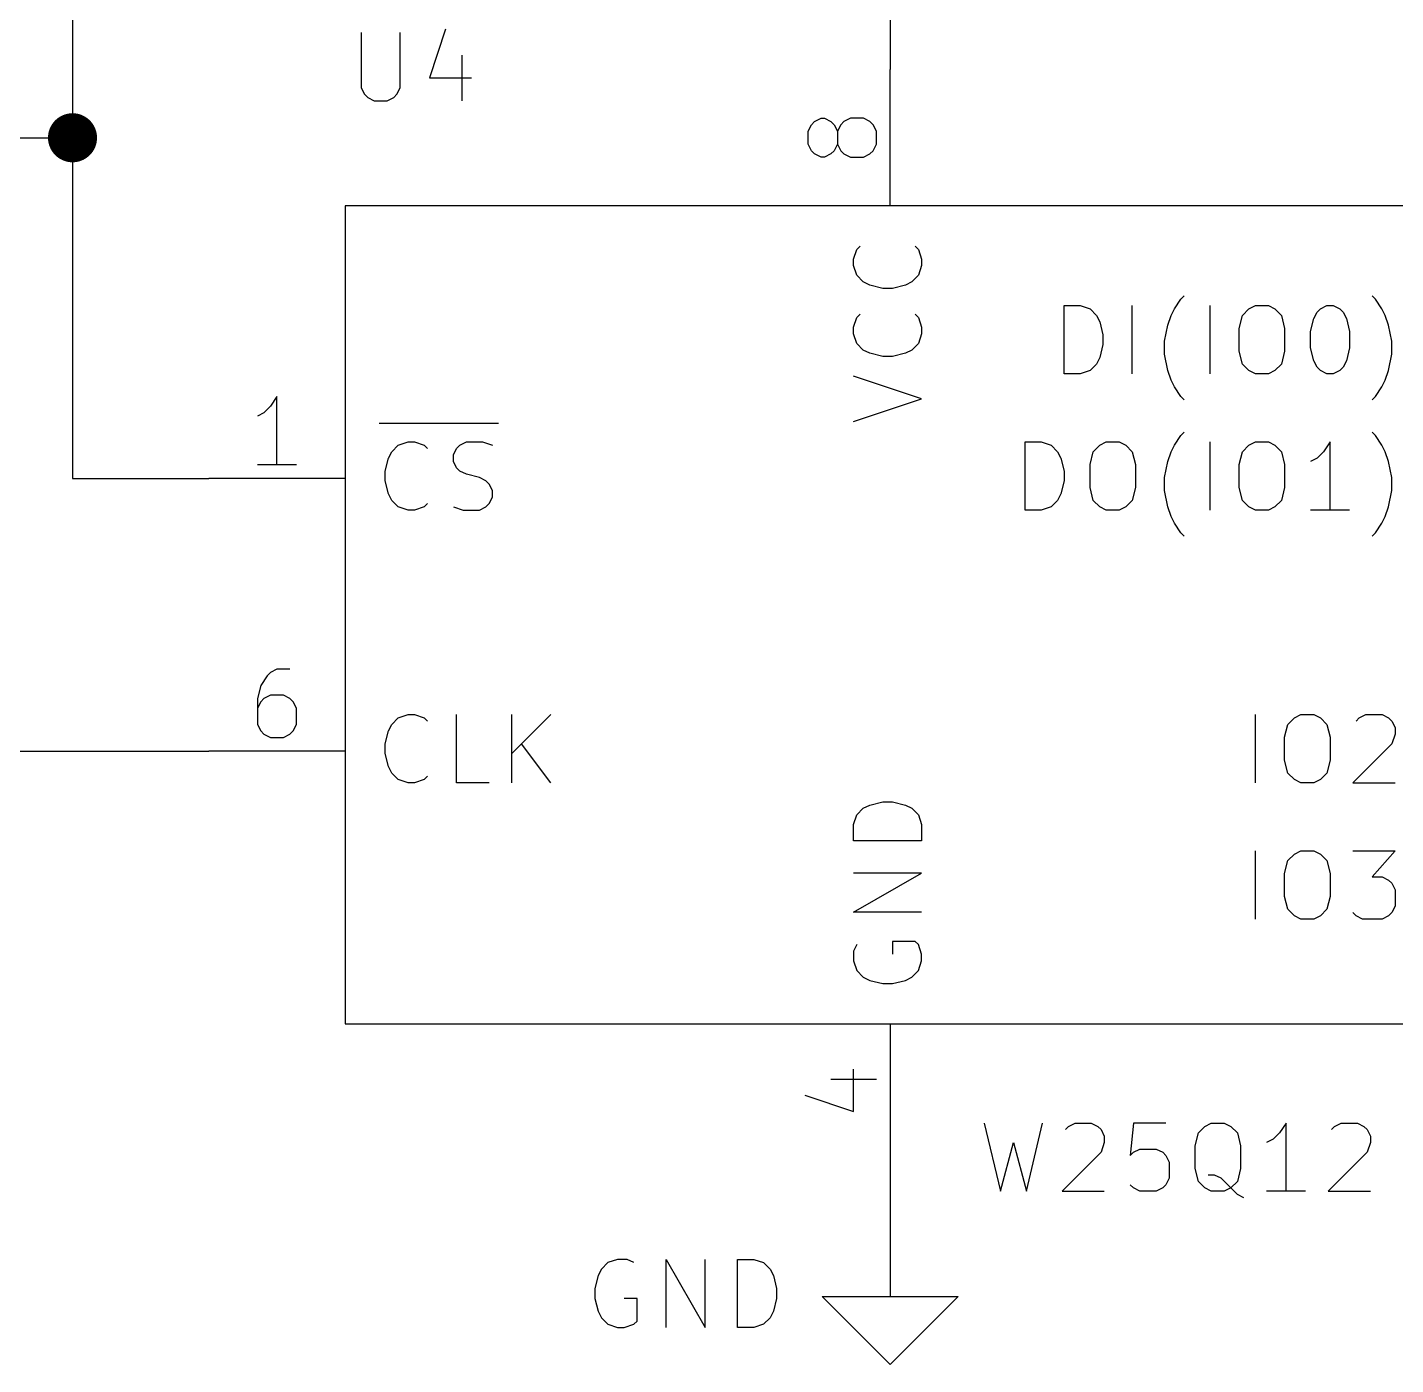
# Model space of a CAD drawing. Extents: x 0.4 to 11.3, y -7.9 to -0.4.
# Drawn here: x 4.117 to 5.121, y -2.45 to -1.469 of the extents above; entities that cross this region are included whole.
import ezdxf

# ---------------------------------------------------------------- set-up
doc = ezdxf.new("R2010")
doc.units = 0
doc.header["$MEASUREMENT"] = 0
for name, color, linetype in [('CYAN2', 4, 'CONTINUOUS'), ('GREEN3', 91, 'CONTINUOUS'), ('LYELLOW', 51, 'CONTINUOUS'), ('RED2', 1, 'CONTINUOUS'), ('RED3', 11, 'CONTINUOUS')]:
    doc.layers.add(name, color=color, linetype=linetype)

msp = doc.modelspace()

# ---------------------------------------------------------------- linework, layer by layer
at = {"layer": 'CYAN2', "linetype": 'CONTINUOUS'}
for p, q in [((4.3619, -1.4728), (4.3619, -1.5133)), ((4.3619, -1.4728), (4.3619, -1.5133)), ((4.3905, -1.5133), (4.3905, -1.4728)), ((4.3905, -1.5133), (4.3905, -1.4728)), ((4.4238, -1.4704), (4.4119, -1.5061)), ((4.4238, -1.4704), (4.4119, -1.5061)), ((4.4357, -1.4895), (4.4357, -1.5228)), ((4.4357, -1.4895), (4.4357, -1.5228)), ((4.3619, -1.5133), (4.3643, -1.518)), ((4.3619, -1.5133), (4.3643, -1.518)), ((4.3881, -1.518), (4.3905, -1.5133)), ((4.3881, -1.518), (4.3905, -1.5133)), ((4.4119, -1.5061), (4.4429, -1.5061)), ((4.4119, -1.5061), (4.4429, -1.5061)), ((4.3643, -1.518), (4.3667, -1.5204)), ((4.3643, -1.518), (4.3667, -1.5204)), ((4.3667, -1.5204), (4.3714, -1.5228)), ((4.3667, -1.5204), (4.3714, -1.5228)), ((4.3714, -1.5228), (4.3809, -1.5228)), ((4.3714, -1.5228), (4.3809, -1.5228)), ((4.3809, -1.5228), (4.3857, -1.5204)), ((4.3809, -1.5228), (4.3857, -1.5204)), ((4.3857, -1.5204), (4.3881, -1.518)), ((4.3857, -1.5204), (4.3881, -1.518)), ((4.7231, -1.639), (4.7255, -1.6319)), ((4.7231, -1.639), (4.7255, -1.6319)), ((4.7255, -1.6319), (4.7279, -1.6295)), ((4.7255, -1.6319), (4.7279, -1.6295)), ((4.7684, -1.6295), (4.7708, -1.6319)), ((4.7684, -1.6295), (4.7708, -1.6319)), ((4.7708, -1.6319), (4.7731, -1.639)), ((4.7708, -1.6319), (4.7731, -1.639)), ((4.7231, -1.6438), (4.7231, -1.639)), ((4.7231, -1.6438), (4.7231, -1.639)), ((4.7255, -1.6509), (4.7231, -1.6438)), ((4.7255, -1.6509), (4.7231, -1.6438)), ((4.7731, -1.6438), (4.7708, -1.6509)), ((4.7731, -1.6438), (4.7708, -1.6509)), ((4.7731, -1.639), (4.7731, -1.6438)), ((4.7731, -1.639), (4.7731, -1.6438)), ((4.7303, -1.6557), (4.7255, -1.6509)), ((4.7303, -1.6557), (4.7255, -1.6509)), ((4.735, -1.6581), (4.7303, -1.6557)), ((4.735, -1.6581), (4.7303, -1.6557)), ((4.766, -1.6557), (4.7612, -1.6581)), ((4.766, -1.6557), (4.7612, -1.6581)), ((4.7708, -1.6509), (4.766, -1.6557)), ((4.7708, -1.6509), (4.766, -1.6557)), ((4.7446, -1.6605), (4.735, -1.6581)), ((4.7446, -1.6605), (4.735, -1.6581)), ((4.7517, -1.6605), (4.7446, -1.6605)), ((4.7517, -1.6605), (4.7446, -1.6605)), ((4.7612, -1.6581), (4.7517, -1.6605)), ((4.7612, -1.6581), (4.7517, -1.6605)), ((4.9633, -1.6684), (4.9657, -1.666)), ((4.9633, -1.6684), (4.9657, -1.666)), ((5.1062, -1.6684), (5.1038, -1.666)), ((5.1062, -1.6684), (5.1038, -1.666)), ((4.8776, -1.7231), (4.8776, -1.6731)), ((4.8776, -1.6731), (4.8895, -1.6731)), ((4.8776, -1.7231), (4.8776, -1.6731)), ((4.8776, -1.6731), (4.8895, -1.6731)), ((4.8895, -1.6731), (4.8967, -1.6755)), ((4.8895, -1.6731), (4.8967, -1.6755)), ((4.8967, -1.6755), (4.9014, -1.6803)), ((4.8967, -1.6755), (4.9014, -1.6803)), ((4.9276, -1.7231), (4.9276, -1.6731)), ((4.9276, -1.7231), (4.9276, -1.6731)), ((4.9562, -1.6803), (4.9586, -1.6755)), ((4.9562, -1.6803), (4.9586, -1.6755)), ((4.9586, -1.6755), (4.9633, -1.6684)), ((4.9586, -1.6755), (4.9633, -1.6684)), ((4.9848, -1.7231), (4.9848, -1.6731)), ((4.9848, -1.7231), (4.9848, -1.6731)), ((5.0086, -1.6803), (5.0133, -1.6755)), ((5.0086, -1.6803), (5.0133, -1.6755)), ((5.0133, -1.6755), (5.0181, -1.6731)), ((5.0133, -1.6755), (5.0181, -1.6731)), ((5.0181, -1.6731), (5.0276, -1.6731)), ((5.0181, -1.6731), (5.0276, -1.6731)), ((5.0276, -1.6731), (5.0324, -1.6755)), ((5.0276, -1.6731), (5.0324, -1.6755)), ((5.0324, -1.6755), (5.0371, -1.6803)), ((5.0324, -1.6755), (5.0371, -1.6803)), ((5.0633, -1.6779), (5.0657, -1.6755)), ((5.0633, -1.6779), (5.0657, -1.6755)), ((5.0657, -1.6755), (5.0705, -1.6731)), ((5.0657, -1.6755), (5.0705, -1.6731)), ((5.0705, -1.6731), (5.0752, -1.6731)), ((5.0705, -1.6731), (5.0752, -1.6731)), ((5.0752, -1.6731), (5.08, -1.6755)), ((5.0752, -1.6731), (5.08, -1.6755)), ((5.08, -1.6755), (5.0824, -1.6779)), ((5.08, -1.6755), (5.0824, -1.6779)), ((5.1109, -1.6755), (5.1062, -1.6684)), ((5.1109, -1.6755), (5.1062, -1.6684)), ((5.1133, -1.6803), (5.1109, -1.6755)), ((5.1133, -1.6803), (5.1109, -1.6755)), ((4.7231, -1.689), (4.7255, -1.6819)), ((4.7231, -1.689), (4.7255, -1.6819)), ((4.7255, -1.6819), (4.7279, -1.6795)), ((4.7255, -1.6819), (4.7279, -1.6795)), ((4.7684, -1.6795), (4.7708, -1.6819)), ((4.7684, -1.6795), (4.7708, -1.6819)), ((4.7708, -1.6819), (4.7731, -1.689)), ((4.7708, -1.6819), (4.7731, -1.689)), ((4.9014, -1.6803), (4.9038, -1.685)), ((4.9014, -1.6803), (4.9038, -1.685)), ((4.9038, -1.685), (4.9062, -1.6946)), ((4.9038, -1.685), (4.9062, -1.6946)), ((4.9538, -1.6874), (4.9562, -1.6803)), ((4.9538, -1.6874), (4.9562, -1.6803)), ((5.0062, -1.6898), (5.0086, -1.6803)), ((5.0062, -1.6898), (5.0086, -1.6803)), ((5.0371, -1.6803), (5.0395, -1.6898)), ((5.0371, -1.6803), (5.0395, -1.6898)), ((5.0586, -1.6922), (5.0609, -1.6827)), ((5.0586, -1.6922), (5.0609, -1.6827)), ((5.0609, -1.6827), (5.0633, -1.6779)), ((5.0609, -1.6827), (5.0633, -1.6779)), ((5.0824, -1.6779), (5.0848, -1.6827)), ((5.0824, -1.6779), (5.0848, -1.6827)), ((5.0848, -1.6827), (5.0871, -1.6922)), ((5.0848, -1.6827), (5.0871, -1.6922)), ((5.1157, -1.6874), (5.1133, -1.6803)), ((5.1157, -1.6874), (5.1133, -1.6803)), ((4.7231, -1.6938), (4.7231, -1.689)), ((4.7231, -1.6938), (4.7231, -1.689)), ((4.7255, -1.7009), (4.7231, -1.6938)), ((4.7255, -1.7009), (4.7231, -1.6938)), ((4.7731, -1.6938), (4.7708, -1.7009)), ((4.7731, -1.6938), (4.7708, -1.7009)), ((4.7731, -1.689), (4.7731, -1.6938)), ((4.7731, -1.689), (4.7731, -1.6938)), ((4.9062, -1.6946), (4.9062, -1.7017)), ((4.9062, -1.6946), (4.9062, -1.7017)), ((4.9514, -1.6993), (4.9538, -1.6874)), ((4.9514, -1.6993), (4.9538, -1.6874)), ((5.0062, -1.7065), (5.0062, -1.6898)), ((5.0062, -1.7065), (5.0062, -1.6898)), ((5.0395, -1.6898), (5.0395, -1.7065)), ((5.0395, -1.6898), (5.0395, -1.7065)), ((5.0586, -1.7041), (5.0586, -1.6922)), ((5.0586, -1.7041), (5.0586, -1.6922)), ((5.0871, -1.6922), (5.0871, -1.7041)), ((5.0871, -1.6922), (5.0871, -1.7041)), ((5.1181, -1.6993), (5.1157, -1.6874)), ((5.1181, -1.6993), (5.1157, -1.6874)), ((4.7303, -1.7057), (4.7255, -1.7009)), ((4.7303, -1.7057), (4.7255, -1.7009)), ((4.735, -1.7081), (4.7303, -1.7057)), ((4.735, -1.7081), (4.7303, -1.7057)), ((4.766, -1.7057), (4.7612, -1.7081)), ((4.766, -1.7057), (4.7612, -1.7081)), ((4.7708, -1.7009), (4.766, -1.7057)), ((4.7708, -1.7009), (4.766, -1.7057)), ((4.9062, -1.7017), (4.9038, -1.7112)), ((4.9062, -1.7017), (4.9038, -1.7112)), ((4.9514, -1.7088), (4.9514, -1.6993)), ((4.9514, -1.7088), (4.9514, -1.6993)), ((5.0086, -1.716), (5.0062, -1.7065)), ((5.0086, -1.716), (5.0062, -1.7065)), ((5.0395, -1.7065), (5.0371, -1.716)), ((5.0395, -1.7065), (5.0371, -1.716)), ((5.0609, -1.7136), (5.0586, -1.7041)), ((5.0609, -1.7136), (5.0586, -1.7041)), ((5.0871, -1.7041), (5.0848, -1.7136)), ((5.0871, -1.7041), (5.0848, -1.7136)), ((5.1181, -1.7088), (5.1181, -1.6993)), ((5.1181, -1.7088), (5.1181, -1.6993)), ((4.7446, -1.7105), (4.735, -1.7081)), ((4.7446, -1.7105), (4.735, -1.7081)), ((4.7517, -1.7105), (4.7446, -1.7105)), ((4.7517, -1.7105), (4.7446, -1.7105)), ((4.7612, -1.7081), (4.7517, -1.7105)), ((4.7612, -1.7081), (4.7517, -1.7105)), ((4.9014, -1.716), (4.8967, -1.7208)), ((4.9014, -1.716), (4.8967, -1.7208)), ((4.9038, -1.7112), (4.9014, -1.716)), ((4.9038, -1.7112), (4.9014, -1.716)), ((4.9538, -1.7208), (4.9514, -1.7088)), ((4.9538, -1.7208), (4.9514, -1.7088)), ((5.0133, -1.7208), (5.0086, -1.716)), ((5.0133, -1.7208), (5.0086, -1.716)), ((5.0371, -1.716), (5.0324, -1.7208)), ((5.0371, -1.716), (5.0324, -1.7208)), ((5.0633, -1.7184), (5.0609, -1.7136)), ((5.0633, -1.7184), (5.0609, -1.7136)), ((5.0848, -1.7136), (5.0824, -1.7184)), ((5.0848, -1.7136), (5.0824, -1.7184)), ((5.1157, -1.7208), (5.1181, -1.7088)), ((5.1157, -1.7208), (5.1181, -1.7088)), ((4.7731, -1.7414), (4.7231, -1.7248)), ((4.7731, -1.7414), (4.7231, -1.7248)), ((4.8895, -1.7231), (4.8776, -1.7231)), ((4.8895, -1.7231), (4.8776, -1.7231)), ((4.8967, -1.7208), (4.8895, -1.7231)), ((4.8967, -1.7208), (4.8895, -1.7231)), ((4.9562, -1.7279), (4.9538, -1.7208)), ((4.9562, -1.7279), (4.9538, -1.7208)), ((5.0181, -1.7231), (5.0133, -1.7208)), ((5.0181, -1.7231), (5.0133, -1.7208)), ((5.0276, -1.7231), (5.0181, -1.7231)), ((5.0276, -1.7231), (5.0181, -1.7231)), ((5.0324, -1.7208), (5.0276, -1.7231)), ((5.0324, -1.7208), (5.0276, -1.7231)), ((5.0657, -1.7208), (5.0633, -1.7184)), ((5.0657, -1.7208), (5.0633, -1.7184)), ((5.0705, -1.7231), (5.0657, -1.7208)), ((5.0705, -1.7231), (5.0657, -1.7208)), ((5.0752, -1.7231), (5.0705, -1.7231)), ((5.0752, -1.7231), (5.0705, -1.7231)), ((5.08, -1.7208), (5.0752, -1.7231)), ((5.08, -1.7208), (5.0752, -1.7231)), ((5.0824, -1.7184), (5.08, -1.7208)), ((5.0824, -1.7184), (5.08, -1.7208)), ((5.1133, -1.7279), (5.1157, -1.7208)), ((5.1133, -1.7279), (5.1157, -1.7208)), ((4.9586, -1.7327), (4.9562, -1.7279)), ((4.9586, -1.7327), (4.9562, -1.7279)), ((4.9633, -1.7398), (4.9586, -1.7327)), ((4.9633, -1.7398), (4.9586, -1.7327)), ((5.1062, -1.7398), (5.1109, -1.7327)), ((5.1062, -1.7398), (5.1109, -1.7327)), ((5.1109, -1.7327), (5.1133, -1.7279)), ((5.1109, -1.7327), (5.1133, -1.7279)), ((4.7231, -1.7581), (4.7731, -1.7414)), ((4.7231, -1.7581), (4.7731, -1.7414)), ((4.9657, -1.7422), (4.9633, -1.7398)), ((4.9657, -1.7422), (4.9633, -1.7398)), ((5.1038, -1.7422), (5.1062, -1.7398)), ((5.1038, -1.7422), (5.1062, -1.7398)), ((4.375, -1.7593), (4.4626, -1.7593)), ((4.375, -1.7593), (4.4626, -1.7593)), ((4.9633, -1.7684), (4.9657, -1.766)), ((4.9633, -1.7684), (4.9657, -1.766)), ((5.1062, -1.7684), (5.1038, -1.766)), ((5.1062, -1.7684), (5.1038, -1.766)), ((4.3843, -1.7803), (4.389, -1.7755)), ((4.3843, -1.7803), (4.389, -1.7755)), ((4.389, -1.7755), (4.3962, -1.7731)), ((4.389, -1.7755), (4.3962, -1.7731)), ((4.3962, -1.7731), (4.4009, -1.7731)), ((4.3962, -1.7731), (4.4009, -1.7731)), ((4.4009, -1.7731), (4.4081, -1.7755)), ((4.4009, -1.7731), (4.4081, -1.7755)), ((4.4081, -1.7755), (4.4105, -1.7779)), ((4.4081, -1.7755), (4.4105, -1.7779)), ((4.4319, -1.7779), (4.4343, -1.7755)), ((4.4319, -1.7779), (4.4343, -1.7755)), ((4.4343, -1.7755), (4.439, -1.7731)), ((4.4343, -1.7755), (4.439, -1.7731)), ((4.439, -1.7731), (4.4509, -1.7731)), ((4.439, -1.7731), (4.4509, -1.7731)), ((4.4509, -1.7731), (4.4581, -1.7755)), ((4.4509, -1.7731), (4.4581, -1.7755)), ((4.849, -1.8231), (4.849, -1.7731)), ((4.849, -1.7731), (4.8609, -1.7731)), ((4.849, -1.8231), (4.849, -1.7731)), ((4.849, -1.7731), (4.8609, -1.7731)), ((4.8609, -1.7731), (4.8681, -1.7755)), ((4.8609, -1.7731), (4.8681, -1.7755)), ((4.8681, -1.7755), (4.8729, -1.7803)), ((4.8681, -1.7755), (4.8729, -1.7803)), ((4.899, -1.7803), (4.9038, -1.7755)), ((4.899, -1.7803), (4.9038, -1.7755)), ((4.9038, -1.7755), (4.9086, -1.7731)), ((4.9038, -1.7755), (4.9086, -1.7731)), ((4.9086, -1.7731), (4.9181, -1.7731)), ((4.9086, -1.7731), (4.9181, -1.7731)), ((4.9181, -1.7731), (4.9229, -1.7755)), ((4.9181, -1.7731), (4.9229, -1.7755)), ((4.9229, -1.7755), (4.9276, -1.7803)), ((4.9229, -1.7755), (4.9276, -1.7803)), ((4.9562, -1.7803), (4.9586, -1.7755)), ((4.9562, -1.7803), (4.9586, -1.7755)), ((4.9586, -1.7755), (4.9633, -1.7684)), ((4.9586, -1.7755), (4.9633, -1.7684)), ((4.9848, -1.8231), (4.9848, -1.7731)), ((4.9848, -1.8231), (4.9848, -1.7731)), ((5.0086, -1.7803), (5.0133, -1.7755)), ((5.0086, -1.7803), (5.0133, -1.7755)), ((5.0133, -1.7755), (5.0181, -1.7731)), ((5.0133, -1.7755), (5.0181, -1.7731)), ((5.0181, -1.7731), (5.0276, -1.7731)), ((5.0181, -1.7731), (5.0276, -1.7731)), ((5.0276, -1.7731), (5.0324, -1.7755)), ((5.0276, -1.7731), (5.0324, -1.7755)), ((5.0324, -1.7755), (5.0371, -1.7803)), ((5.0324, -1.7755), (5.0371, -1.7803)), ((5.0729, -1.7731), (5.0681, -1.7803)), ((5.0729, -1.7731), (5.0681, -1.7803)), ((5.0729, -1.8231), (5.0729, -1.7731)), ((5.0729, -1.8231), (5.0729, -1.7731)), ((5.1109, -1.7755), (5.1062, -1.7684)), ((5.1109, -1.7755), (5.1062, -1.7684)), ((5.1133, -1.7803), (5.1109, -1.7755)), ((5.1133, -1.7803), (5.1109, -1.7755)), ((4.3795, -1.7946), (4.3819, -1.785)), ((4.3795, -1.7946), (4.3819, -1.785)), ((4.3819, -1.785), (4.3843, -1.7803)), ((4.3819, -1.785), (4.3843, -1.7803)), ((4.4295, -1.7827), (4.4319, -1.7779)), ((4.4295, -1.7827), (4.4319, -1.7779)), ((4.4295, -1.7874), (4.4295, -1.7827)), ((4.4295, -1.7874), (4.4295, -1.7827)), ((4.8729, -1.7803), (4.8752, -1.785)), ((4.8729, -1.7803), (4.8752, -1.785)), ((4.8752, -1.785), (4.8776, -1.7946)), ((4.8752, -1.785), (4.8776, -1.7946)), ((4.8967, -1.7898), (4.899, -1.7803)), ((4.8967, -1.7898), (4.899, -1.7803)), ((4.9276, -1.7803), (4.93, -1.7898)), ((4.9276, -1.7803), (4.93, -1.7898)), ((4.9538, -1.7874), (4.9562, -1.7803)), ((4.9538, -1.7874), (4.9562, -1.7803)), ((5.0062, -1.7898), (5.0086, -1.7803)), ((5.0062, -1.7898), (5.0086, -1.7803)), ((5.0371, -1.7803), (5.0395, -1.7898)), ((5.0371, -1.7803), (5.0395, -1.7898)), ((5.0633, -1.785), (5.0586, -1.7874)), ((5.0633, -1.785), (5.0586, -1.7874)), ((5.0681, -1.7803), (5.0633, -1.785)), ((5.0681, -1.7803), (5.0633, -1.785)), ((5.1157, -1.7874), (5.1133, -1.7803)), ((5.1157, -1.7874), (5.1133, -1.7803)), ((4.3795, -1.8017), (4.3795, -1.7946)), ((4.3795, -1.8017), (4.3795, -1.7946)), ((4.4319, -1.7922), (4.4295, -1.7874)), ((4.4319, -1.7922), (4.4295, -1.7874)), ((4.4343, -1.7946), (4.4319, -1.7922)), ((4.4343, -1.7946), (4.4319, -1.7922)), ((4.439, -1.7969), (4.4343, -1.7946)), ((4.439, -1.7969), (4.4343, -1.7946)), ((4.4486, -1.7993), (4.439, -1.7969)), ((4.4486, -1.7993), (4.439, -1.7969)), ((4.8776, -1.7946), (4.8776, -1.8017)), ((4.8776, -1.7946), (4.8776, -1.8017)), ((4.8967, -1.8065), (4.8967, -1.7898)), ((4.8967, -1.8065), (4.8967, -1.7898)), ((4.93, -1.7898), (4.93, -1.8065)), ((4.93, -1.7898), (4.93, -1.8065)), ((4.9514, -1.7993), (4.9538, -1.7874)), ((4.9514, -1.7993), (4.9538, -1.7874)), ((5.0062, -1.8065), (5.0062, -1.7898)), ((5.0062, -1.8065), (5.0062, -1.7898)), ((5.0395, -1.7898), (5.0395, -1.8065)), ((5.0395, -1.7898), (5.0395, -1.8065)), ((5.1181, -1.7993), (5.1157, -1.7874)), ((5.1181, -1.7993), (5.1157, -1.7874)), ((4.3819, -1.8112), (4.3795, -1.8017)), ((4.3819, -1.8112), (4.3795, -1.8017)), ((4.4533, -1.8017), (4.4486, -1.7993)), ((4.4533, -1.8017), (4.4486, -1.7993)), ((4.4557, -1.8041), (4.4533, -1.8017)), ((4.4557, -1.8041), (4.4533, -1.8017)), ((4.4581, -1.8088), (4.4557, -1.8041)), ((4.4581, -1.8088), (4.4557, -1.8041)), ((4.8776, -1.8017), (4.8752, -1.8112)), ((4.8776, -1.8017), (4.8752, -1.8112)), ((4.899, -1.816), (4.8967, -1.8065)), ((4.899, -1.816), (4.8967, -1.8065)), ((4.93, -1.8065), (4.9276, -1.816)), ((4.93, -1.8065), (4.9276, -1.816)), ((4.9514, -1.8088), (4.9514, -1.7993)), ((4.9514, -1.8088), (4.9514, -1.7993)), ((5.0086, -1.816), (5.0062, -1.8065)), ((5.0086, -1.816), (5.0062, -1.8065)), ((5.0395, -1.8065), (5.0371, -1.816)), ((5.0395, -1.8065), (5.0371, -1.816)), ((5.1181, -1.8088), (5.1181, -1.7993)), ((5.1181, -1.8088), (5.1181, -1.7993)), ((4.3843, -1.816), (4.3819, -1.8112)), ((4.3843, -1.816), (4.3819, -1.8112)), ((4.389, -1.8208), (4.3843, -1.816)), ((4.389, -1.8208), (4.3843, -1.816)), ((4.4557, -1.8184), (4.4581, -1.8136)), ((4.4557, -1.8184), (4.4581, -1.8136)), ((4.4581, -1.8136), (4.4581, -1.8088)), ((4.4581, -1.8136), (4.4581, -1.8088)), ((4.8729, -1.816), (4.8681, -1.8208)), ((4.8729, -1.816), (4.8681, -1.8208)), ((4.8752, -1.8112), (4.8729, -1.816)), ((4.8752, -1.8112), (4.8729, -1.816)), ((4.9038, -1.8208), (4.899, -1.816)), ((4.9038, -1.8208), (4.899, -1.816)), ((4.9276, -1.816), (4.9229, -1.8208)), ((4.9276, -1.816), (4.9229, -1.8208)), ((4.9538, -1.8208), (4.9514, -1.8088)), ((4.9538, -1.8208), (4.9514, -1.8088)), ((5.0133, -1.8208), (5.0086, -1.816)), ((5.0133, -1.8208), (5.0086, -1.816)), ((5.0371, -1.816), (5.0324, -1.8208)), ((5.0371, -1.816), (5.0324, -1.8208)), ((5.1157, -1.8208), (5.1181, -1.8088)), ((5.1157, -1.8208), (5.1181, -1.8088)), ((4.3962, -1.8231), (4.389, -1.8208)), ((4.3962, -1.8231), (4.389, -1.8208)), ((4.4009, -1.8231), (4.3962, -1.8231)), ((4.4009, -1.8231), (4.3962, -1.8231)), ((4.4081, -1.8208), (4.4009, -1.8231)), ((4.4081, -1.8208), (4.4009, -1.8231)), ((4.4105, -1.8184), (4.4081, -1.8208)), ((4.4105, -1.8184), (4.4081, -1.8208)), ((4.4295, -1.8208), (4.4367, -1.8231)), ((4.4295, -1.8208), (4.4367, -1.8231)), ((4.4367, -1.8231), (4.4486, -1.8231)), ((4.4367, -1.8231), (4.4486, -1.8231)), ((4.4486, -1.8231), (4.4533, -1.8208)), ((4.4486, -1.8231), (4.4533, -1.8208)), ((4.4533, -1.8208), (4.4557, -1.8184)), ((4.4533, -1.8208), (4.4557, -1.8184)), ((4.8609, -1.8231), (4.849, -1.8231)), ((4.8609, -1.8231), (4.849, -1.8231)), ((4.8681, -1.8208), (4.8609, -1.8231)), ((4.8681, -1.8208), (4.8609, -1.8231)), ((4.9086, -1.8231), (4.9038, -1.8208)), ((4.9086, -1.8231), (4.9038, -1.8208)), ((4.9181, -1.8231), (4.9086, -1.8231)), ((4.9181, -1.8231), (4.9086, -1.8231)), ((4.9229, -1.8208), (4.9181, -1.8231)), ((4.9229, -1.8208), (4.9181, -1.8231)), ((4.9562, -1.8279), (4.9538, -1.8208)), ((4.9562, -1.8279), (4.9538, -1.8208)), ((5.0181, -1.8231), (5.0133, -1.8208)), ((5.0181, -1.8231), (5.0133, -1.8208)), ((5.0276, -1.8231), (5.0181, -1.8231)), ((5.0276, -1.8231), (5.0181, -1.8231)), ((5.0324, -1.8208), (5.0276, -1.8231)), ((5.0324, -1.8208), (5.0276, -1.8231)), ((5.0871, -1.8231), (5.0586, -1.8231)), ((5.0871, -1.8231), (5.0586, -1.8231)), ((5.1133, -1.8279), (5.1157, -1.8208)), ((5.1133, -1.8279), (5.1157, -1.8208)), ((4.9586, -1.8327), (4.9562, -1.8279)), ((4.9586, -1.8327), (4.9562, -1.8279)), ((4.9633, -1.8398), (4.9586, -1.8327)), ((4.9633, -1.8398), (4.9586, -1.8327)), ((5.1062, -1.8398), (5.1109, -1.8327)), ((5.1062, -1.8398), (5.1109, -1.8327)), ((5.1109, -1.8327), (5.1133, -1.8279)), ((5.1109, -1.8327), (5.1133, -1.8279)), ((4.9657, -1.8422), (4.9633, -1.8398)), ((4.9657, -1.8422), (4.9633, -1.8398)), ((5.1038, -1.8422), (5.1062, -1.8398)), ((5.1038, -1.8422), (5.1062, -1.8398)), ((4.3843, -1.9803), (4.389, -1.9755)), ((4.3843, -1.9803), (4.389, -1.9755)), ((4.389, -1.9755), (4.3962, -1.9731)), ((4.389, -1.9755), (4.3962, -1.9731)), ((4.3962, -1.9731), (4.4009, -1.9731)), ((4.3962, -1.9731), (4.4009, -1.9731)), ((4.4009, -1.9731), (4.4081, -1.9755)), ((4.4009, -1.9731), (4.4081, -1.9755)), ((4.4081, -1.9755), (4.4105, -1.9779)), ((4.4081, -1.9755), (4.4105, -1.9779)), ((4.4319, -2.0231), (4.4319, -1.9731)), ((4.4319, -2.0231), (4.4319, -1.9731)), ((4.4724, -2.0231), (4.4724, -1.9731)), ((4.5009, -1.9731), (4.4724, -2.0017)), ((4.4724, -2.0231), (4.4724, -1.9731)), ((4.5009, -1.9731), (4.4724, -2.0017)), ((5.0181, -2.0231), (5.0181, -1.9731)), ((5.0181, -2.0231), (5.0181, -1.9731)), ((5.0419, -1.9803), (5.0467, -1.9755)), ((5.0419, -1.9803), (5.0467, -1.9755)), ((5.0467, -1.9755), (5.0514, -1.9731)), ((5.0467, -1.9755), (5.0514, -1.9731)), ((5.0514, -1.9731), (5.0609, -1.9731)), ((5.0514, -1.9731), (5.0609, -1.9731)), ((5.0609, -1.9731), (5.0657, -1.9755)), ((5.0609, -1.9731), (5.0657, -1.9755)), ((5.0657, -1.9755), (5.0705, -1.9803)), ((5.0657, -1.9755), (5.0705, -1.9803)), ((5.0919, -1.9779), (5.0943, -1.9755)), ((5.0919, -1.9779), (5.0943, -1.9755)), ((5.0943, -1.9755), (5.099, -1.9731)), ((5.0943, -1.9755), (5.099, -1.9731)), ((5.099, -1.9731), (5.111, -1.9731)), ((5.099, -1.9731), (5.111, -1.9731)), ((5.111, -1.9731), (5.1157, -1.9755)), ((5.111, -1.9731), (5.1157, -1.9755)), ((5.1157, -1.9755), (5.1181, -1.9779)), ((5.1157, -1.9755), (5.1181, -1.9779)), ((5.1181, -1.9779), (5.1205, -1.9827)), ((5.1181, -1.9779), (5.1205, -1.9827)), ((4.3795, -1.9946), (4.3819, -1.985)), ((4.3795, -1.9946), (4.3819, -1.985)), ((4.3819, -1.985), (4.3843, -1.9803)), ((4.3819, -1.985), (4.3843, -1.9803)), ((5.0395, -1.9898), (5.0419, -1.9803)), ((5.0395, -1.9898), (5.0419, -1.9803)), ((5.0705, -1.9803), (5.0729, -1.9898)), ((5.0705, -1.9803), (5.0729, -1.9898)), ((5.1205, -1.9874), (5.1181, -1.9946)), ((5.1205, -1.9874), (5.1181, -1.9946)), ((5.1205, -1.9827), (5.1205, -1.9874)), ((5.1205, -1.9827), (5.1205, -1.9874)), ((4.3795, -2.0017), (4.3795, -1.9946)), ((4.3795, -2.0017), (4.3795, -1.9946)), ((4.5009, -2.0231), (4.4795, -1.9946)), ((4.5009, -2.0231), (4.4795, -1.9946)), ((5.0395, -2.0065), (5.0395, -1.9898)), ((5.0395, -2.0065), (5.0395, -1.9898)), ((5.0729, -1.9898), (5.0729, -2.0065)), ((5.0729, -1.9898), (5.0729, -2.0065)), ((5.1181, -1.9946), (5.0895, -2.0231)), ((5.1181, -1.9946), (5.0895, -2.0231)), ((4.3819, -2.0112), (4.3795, -2.0017)), ((4.3819, -2.0112), (4.3795, -2.0017)), ((5.0419, -2.016), (5.0395, -2.0065)), ((5.0419, -2.016), (5.0395, -2.0065)), ((5.0729, -2.0065), (5.0705, -2.016)), ((5.0729, -2.0065), (5.0705, -2.016)), ((4.3843, -2.016), (4.3819, -2.0112)), ((4.3843, -2.016), (4.3819, -2.0112)), ((4.389, -2.0208), (4.3843, -2.016)), ((4.389, -2.0208), (4.3843, -2.016)), ((5.0467, -2.0208), (5.0419, -2.016)), ((5.0467, -2.0208), (5.0419, -2.016)), ((5.0705, -2.016), (5.0657, -2.0208)), ((5.0705, -2.016), (5.0657, -2.0208)), ((4.3962, -2.0231), (4.389, -2.0208)), ((4.3962, -2.0231), (4.389, -2.0208)), ((4.4009, -2.0231), (4.3962, -2.0231)), ((4.4009, -2.0231), (4.3962, -2.0231)), ((4.4081, -2.0208), (4.4009, -2.0231)), ((4.4081, -2.0208), (4.4009, -2.0231)), ((4.4105, -2.0184), (4.4081, -2.0208)), ((4.4105, -2.0184), (4.4081, -2.0208)), ((4.4557, -2.0231), (4.4319, -2.0231)), ((4.4557, -2.0231), (4.4319, -2.0231)), ((5.0514, -2.0231), (5.0467, -2.0208)), ((5.0514, -2.0231), (5.0467, -2.0208)), ((5.0609, -2.0231), (5.0514, -2.0231)), ((5.0609, -2.0231), (5.0514, -2.0231)), ((5.0657, -2.0208), (5.0609, -2.0231)), ((5.0657, -2.0208), (5.0609, -2.0231)), ((5.0895, -2.0231), (5.1205, -2.0231)), ((5.0895, -2.0231), (5.1205, -2.0231)), ((4.735, -2.0395), (4.7446, -2.0371)), ((4.735, -2.0395), (4.7446, -2.0371)), ((4.7446, -2.0371), (4.7517, -2.0371)), ((4.7446, -2.0371), (4.7517, -2.0371)), ((4.7517, -2.0371), (4.7612, -2.0395)), ((4.7517, -2.0371), (4.7612, -2.0395)), ((4.7231, -2.0538), (4.7255, -2.0467)), ((4.7231, -2.0538), (4.7255, -2.0467)), ((4.7255, -2.0467), (4.7303, -2.0419)), ((4.7255, -2.0467), (4.7303, -2.0419)), ((4.7303, -2.0419), (4.735, -2.0395)), ((4.7303, -2.0419), (4.735, -2.0395)), ((4.7612, -2.0395), (4.766, -2.0419)), ((4.7612, -2.0395), (4.766, -2.0419)), ((4.766, -2.0419), (4.7708, -2.0467)), ((4.766, -2.0419), (4.7708, -2.0467)), ((4.7708, -2.0467), (4.7731, -2.0538)), ((4.7708, -2.0467), (4.7731, -2.0538)), ((4.7231, -2.0657), (4.7231, -2.0538)), ((4.7231, -2.0657), (4.7231, -2.0538)), ((4.7731, -2.0538), (4.7731, -2.0657)), ((4.7731, -2.0538), (4.7731, -2.0657)), ((4.7731, -2.0657), (4.7231, -2.0657)), ((4.7731, -2.0657), (4.7231, -2.0657)), ((5.0181, -2.1231), (5.0181, -2.0731)), ((5.0181, -2.1231), (5.0181, -2.0731)), ((5.0419, -2.0803), (5.0467, -2.0755)), ((5.0419, -2.0803), (5.0467, -2.0755)), ((5.0467, -2.0755), (5.0514, -2.0731)), ((5.0467, -2.0755), (5.0514, -2.0731)), ((5.0514, -2.0731), (5.0609, -2.0731)), ((5.0514, -2.0731), (5.0609, -2.0731)), ((5.0609, -2.0731), (5.0657, -2.0755)), ((5.0609, -2.0731), (5.0657, -2.0755)), ((5.0657, -2.0755), (5.0705, -2.0803)), ((5.0657, -2.0755), (5.0705, -2.0803)), ((5.0895, -2.0731), (5.1205, -2.0731)), ((5.0895, -2.0731), (5.1205, -2.0731)), ((5.1205, -2.0731), (5.1038, -2.0922)), ((5.1205, -2.0731), (5.1038, -2.0922)), ((5.0395, -2.0898), (5.0419, -2.0803)), ((5.0395, -2.0898), (5.0419, -2.0803)), ((5.0705, -2.0803), (5.0729, -2.0898)), ((5.0705, -2.0803), (5.0729, -2.0898)), ((4.7231, -2.1181), (4.7731, -2.0895)), ((4.7731, -2.0895), (4.7231, -2.0895)), ((4.7231, -2.1181), (4.7731, -2.0895)), ((4.7731, -2.0895), (4.7231, -2.0895)), ((5.0395, -2.1065), (5.0395, -2.0898)), ((5.0395, -2.1065), (5.0395, -2.0898)), ((5.0729, -2.0898), (5.0729, -2.1065)), ((5.0729, -2.0898), (5.0729, -2.1065)), ((5.1038, -2.0922), (5.111, -2.0922)), ((5.1038, -2.0922), (5.111, -2.0922)), ((5.111, -2.0922), (5.1157, -2.0946)), ((5.111, -2.0922), (5.1157, -2.0946)), ((5.1157, -2.0946), (5.1181, -2.0969)), ((5.1157, -2.0946), (5.1181, -2.0969)), ((5.1181, -2.0969), (5.1205, -2.1017)), ((5.1181, -2.0969), (5.1205, -2.1017)), ((5.0419, -2.116), (5.0395, -2.1065)), ((5.0419, -2.116), (5.0395, -2.1065)), ((5.0729, -2.1065), (5.0705, -2.116)), ((5.0729, -2.1065), (5.0705, -2.116)), ((5.1205, -2.1017), (5.1205, -2.1136)), ((5.1205, -2.1017), (5.1205, -2.1136)), ((4.7731, -2.1181), (4.7231, -2.1181)), ((4.7731, -2.1181), (4.7231, -2.1181)), ((5.0467, -2.1208), (5.0419, -2.116)), ((5.0467, -2.1208), (5.0419, -2.116)), ((5.0705, -2.116), (5.0657, -2.1208)), ((5.0705, -2.116), (5.0657, -2.1208)), ((5.0919, -2.1208), (5.0895, -2.1184)), ((5.0919, -2.1208), (5.0895, -2.1184)), ((5.1181, -2.1184), (5.1157, -2.1208)), ((5.1181, -2.1184), (5.1157, -2.1208)), ((5.1205, -2.1136), (5.1181, -2.1184)), ((5.1205, -2.1136), (5.1181, -2.1184)), ((5.0514, -2.1231), (5.0467, -2.1208)), ((5.0514, -2.1231), (5.0467, -2.1208)), ((5.0609, -2.1231), (5.0514, -2.1231)), ((5.0609, -2.1231), (5.0514, -2.1231)), ((5.0657, -2.1208), (5.0609, -2.1231)), ((5.0657, -2.1208), (5.0609, -2.1231)), ((5.0967, -2.1231), (5.0919, -2.1208)), ((5.0967, -2.1231), (5.0919, -2.1208)), ((5.111, -2.1231), (5.0967, -2.1231)), ((5.111, -2.1231), (5.0967, -2.1231)), ((5.1157, -2.1208), (5.111, -2.1231)), ((5.1157, -2.1208), (5.111, -2.1231)), ((4.7255, -2.1419), (4.7231, -2.1467)), ((4.7255, -2.1419), (4.7231, -2.1467)), ((4.7231, -2.1467), (4.7231, -2.1538)), ((4.7231, -2.1467), (4.7231, -2.1538)), ((4.7684, -2.1395), (4.7517, -2.1395)), ((4.7517, -2.1395), (4.7517, -2.149)), ((4.7684, -2.1395), (4.7517, -2.1395)), ((4.7517, -2.1395), (4.7517, -2.149)), ((4.7708, -2.1419), (4.7684, -2.1395)), ((4.7708, -2.1419), (4.7684, -2.1395)), ((4.7731, -2.149), (4.7708, -2.1419)), ((4.7731, -2.149), (4.7708, -2.1419)), ((4.7231, -2.1538), (4.7255, -2.1609)), ((4.7231, -2.1538), (4.7255, -2.1609)), ((4.7708, -2.1609), (4.7731, -2.1538)), ((4.7708, -2.1609), (4.7731, -2.1538)), ((4.7731, -2.1538), (4.7731, -2.149)), ((4.7731, -2.1538), (4.7731, -2.149)), ((4.7255, -2.1609), (4.7303, -2.1657)), ((4.7255, -2.1609), (4.7303, -2.1657)), ((4.7303, -2.1657), (4.735, -2.1681)), ((4.7303, -2.1657), (4.735, -2.1681)), ((4.735, -2.1681), (4.7446, -2.1705)), ((4.735, -2.1681), (4.7446, -2.1705)), ((4.7517, -2.1705), (4.7612, -2.1681)), ((4.7517, -2.1705), (4.7612, -2.1681)), ((4.7612, -2.1681), (4.766, -2.1657)), ((4.7612, -2.1681), (4.766, -2.1657)), ((4.766, -2.1657), (4.7708, -2.1609)), ((4.766, -2.1657), (4.7708, -2.1609)), ((4.7446, -2.1705), (4.7517, -2.1705)), ((4.7446, -2.1705), (4.7517, -2.1705)), ((4.8191, -2.2728), (4.831, -2.3228)), ((4.8191, -2.2728), (4.831, -2.3228)), ((4.85, -2.3228), (4.8619, -2.2728)), ((4.85, -2.3228), (4.8619, -2.2728)), ((4.8786, -2.2776), (4.881, -2.2752)), ((4.8786, -2.2776), (4.881, -2.2752)), ((4.881, -2.2752), (4.8857, -2.2728)), ((4.881, -2.2752), (4.8857, -2.2728)), ((4.8857, -2.2728), (4.8976, -2.2728)), ((4.8857, -2.2728), (4.8976, -2.2728)), ((4.8976, -2.2728), (4.9024, -2.2752)), ((4.8976, -2.2728), (4.9024, -2.2752)), ((4.9024, -2.2752), (4.9048, -2.2776)), ((4.9024, -2.2752), (4.9048, -2.2776)), ((4.9048, -2.2776), (4.9071, -2.2823)), ((4.9048, -2.2776), (4.9071, -2.2823)), ((4.9286, -2.2728), (4.9262, -2.2966)), ((4.9286, -2.2728), (4.9262, -2.2966)), ((4.9524, -2.2728), (4.9286, -2.2728)), ((4.9524, -2.2728), (4.9286, -2.2728)), ((4.9762, -2.2799), (4.981, -2.2752)), ((4.9762, -2.2799), (4.981, -2.2752)), ((4.981, -2.2752), (4.9857, -2.2728)), ((4.981, -2.2752), (4.9857, -2.2728)), ((4.9857, -2.2728), (4.9952, -2.2728)), ((4.9857, -2.2728), (4.9952, -2.2728)), ((4.9952, -2.2728), (5, -2.2752)), ((4.9952, -2.2728), (5, -2.2752)), ((5, -2.2752), (5.0048, -2.2799)), ((5, -2.2752), (5.0048, -2.2799)), ((5.0405, -2.2728), (5.0357, -2.2799)), ((5.0405, -2.2728), (5.0357, -2.2799)), ((5.0405, -2.3228), (5.0405, -2.2728)), ((5.0405, -2.3228), (5.0405, -2.2728)), ((5.0738, -2.2776), (5.0762, -2.2752)), ((5.0738, -2.2776), (5.0762, -2.2752)), ((5.0762, -2.2752), (5.081, -2.2728)), ((5.0762, -2.2752), (5.081, -2.2728)), ((5.081, -2.2728), (5.0929, -2.2728)), ((5.081, -2.2728), (5.0929, -2.2728)), ((5.0929, -2.2728), (5.0976, -2.2752)), ((5.0929, -2.2728), (5.0976, -2.2752)), ((5.0976, -2.2752), (5.1, -2.2776)), ((5.0976, -2.2752), (5.1, -2.2776)), ((5.1, -2.2776), (5.1024, -2.2823)), ((5.1, -2.2776), (5.1024, -2.2823)), ((4.831, -2.3228), (4.8405, -2.2871)), ((4.831, -2.3228), (4.8405, -2.2871)), ((4.8405, -2.2871), (4.85, -2.3228)), ((4.8405, -2.2871), (4.85, -2.3228)), ((4.9071, -2.2871), (4.9048, -2.2942)), ((4.9071, -2.2871), (4.9048, -2.2942)), ((4.9071, -2.2823), (4.9071, -2.2871)), ((4.9071, -2.2823), (4.9071, -2.2871)), ((4.9738, -2.2895), (4.9762, -2.2799)), ((4.9738, -2.2895), (4.9762, -2.2799)), ((5.0048, -2.2799), (5.0071, -2.2895)), ((5.0048, -2.2799), (5.0071, -2.2895)), ((5.031, -2.2847), (5.0262, -2.2871)), ((5.031, -2.2847), (5.0262, -2.2871)), ((5.0357, -2.2799), (5.031, -2.2847)), ((5.0357, -2.2799), (5.031, -2.2847)), ((5.1024, -2.2871), (5.1, -2.2942)), ((5.1024, -2.2871), (5.1, -2.2942)), ((5.1024, -2.2823), (5.1024, -2.2871)), ((5.1024, -2.2823), (5.1024, -2.2871)), ((4.9048, -2.2942), (4.8762, -2.3228)), ((4.9048, -2.2942), (4.8762, -2.3228)), ((4.9262, -2.2966), (4.9286, -2.2942)), ((4.9262, -2.2966), (4.9286, -2.2942)), ((4.9286, -2.2942), (4.9333, -2.2919)), ((4.9286, -2.2942), (4.9333, -2.2919)), ((4.9333, -2.2919), (4.9452, -2.2919)), ((4.9333, -2.2919), (4.9452, -2.2919)), ((4.9452, -2.2919), (4.95, -2.2942)), ((4.9452, -2.2919), (4.95, -2.2942)), ((4.95, -2.2942), (4.9524, -2.2966)), ((4.95, -2.2942), (4.9524, -2.2966)), ((4.9524, -2.2966), (4.9548, -2.3014)), ((4.9524, -2.2966), (4.9548, -2.3014)), ((4.9738, -2.3061), (4.9738, -2.2895)), ((4.9738, -2.3061), (4.9738, -2.2895)), ((5.0071, -2.2895), (5.0071, -2.3061)), ((5.0071, -2.2895), (5.0071, -2.3061)), ((5.1, -2.2942), (5.0714, -2.3228)), ((5.1, -2.2942), (5.0714, -2.3228)), ((4.9548, -2.3014), (4.9548, -2.3133)), ((4.9548, -2.3014), (4.9548, -2.3133)), ((4.9762, -2.3157), (4.9738, -2.3061)), ((4.9762, -2.3157), (4.9738, -2.3061)), ((5.0071, -2.3061), (5.0048, -2.3157)), ((5.0071, -2.3061), (5.0048, -2.3157)), ((4.9286, -2.3204), (4.9262, -2.318)), ((4.9286, -2.3204), (4.9262, -2.318)), ((4.9524, -2.318), (4.95, -2.3204)), ((4.9524, -2.318), (4.95, -2.3204)), ((4.9548, -2.3133), (4.9524, -2.318)), ((4.9548, -2.3133), (4.9524, -2.318)), ((4.981, -2.3204), (4.9762, -2.3157)), ((4.981, -2.3204), (4.9762, -2.3157)), ((4.9881, -2.3109), (4.9833, -2.3109)), ((4.9881, -2.3109), (4.9833, -2.3109)), ((4.9929, -2.3133), (4.9881, -2.3109)), ((4.9929, -2.3133), (4.9881, -2.3109)), ((5, -2.3204), (4.9929, -2.3133)), ((5, -2.3204), (4.9929, -2.3133)), ((5.0048, -2.3157), (5, -2.3204)), ((5.0048, -2.3157), (5, -2.3204)), ((4.8762, -2.3228), (4.9071, -2.3228)), ((4.8762, -2.3228), (4.9071, -2.3228)), ((4.9333, -2.3228), (4.9286, -2.3204)), ((4.9333, -2.3228), (4.9286, -2.3204)), ((4.9452, -2.3228), (4.9333, -2.3228)), ((4.9452, -2.3228), (4.9333, -2.3228)), ((4.95, -2.3204), (4.9452, -2.3228)), ((4.95, -2.3204), (4.9452, -2.3228)), ((4.9857, -2.3228), (4.981, -2.3204)), ((4.9857, -2.3228), (4.981, -2.3204)), ((4.9952, -2.3228), (4.9857, -2.3228)), ((4.9952, -2.3228), (4.9857, -2.3228)), ((5, -2.3204), (4.9952, -2.3228)), ((5, -2.3204), (4.9952, -2.3228)), ((5.0048, -2.3252), (5, -2.3204)), ((5.0048, -2.3252), (5, -2.3204)), ((5.0095, -2.3276), (5.0048, -2.3252)), ((5.0095, -2.3276), (5.0048, -2.3252)), ((5.0548, -2.3228), (5.0262, -2.3228)), ((5.0548, -2.3228), (5.0262, -2.3228)), ((5.0714, -2.3228), (5.1024, -2.3228)), ((5.0714, -2.3228), (5.1024, -2.3228)), ((4.5429, -2.3752), (4.5381, -2.3799)), ((4.5429, -2.3752), (4.5381, -2.3799)), ((4.55, -2.3728), (4.5429, -2.3752)), ((4.55, -2.3728), (4.5429, -2.3752)), ((4.5571, -2.3728), (4.55, -2.3728)), ((4.5571, -2.3728), (4.55, -2.3728)), ((4.5619, -2.3752), (4.5571, -2.3728)), ((4.5619, -2.3752), (4.5571, -2.3728)), ((4.5857, -2.4228), (4.5857, -2.3728)), ((4.5857, -2.3728), (4.6143, -2.4228)), ((4.5857, -2.4228), (4.5857, -2.3728)), ((4.5857, -2.3728), (4.6143, -2.4228)), ((4.6143, -2.4228), (4.6143, -2.3728)), ((4.6143, -2.4228), (4.6143, -2.3728)), ((4.6381, -2.4228), (4.6381, -2.3728)), ((4.6381, -2.3728), (4.65, -2.3728)), ((4.6381, -2.4228), (4.6381, -2.3728)), ((4.6381, -2.3728), (4.65, -2.3728)), ((4.65, -2.3728), (4.6571, -2.3752)), ((4.65, -2.3728), (4.6571, -2.3752)), ((4.6571, -2.3752), (4.6619, -2.3799)), ((4.6571, -2.3752), (4.6619, -2.3799)), ((4.5357, -2.3847), (4.5333, -2.3942)), ((4.5357, -2.3847), (4.5333, -2.3942)), ((4.5381, -2.3799), (4.5357, -2.3847)), ((4.5381, -2.3799), (4.5357, -2.3847)), ((4.6619, -2.3799), (4.6643, -2.3847)), ((4.6619, -2.3799), (4.6643, -2.3847)), ((4.6643, -2.3847), (4.6667, -2.3942)), ((4.6643, -2.3847), (4.6667, -2.3942)), ((4.5333, -2.3942), (4.5333, -2.4014)), ((4.5333, -2.3942), (4.5333, -2.4014)), ((4.6667, -2.3942), (4.6667, -2.4014)), ((4.6667, -2.3942), (4.6667, -2.4014)), ((4.5333, -2.4014), (4.5357, -2.4109)), ((4.5333, -2.4014), (4.5357, -2.4109)), ((4.5643, -2.4014), (4.5548, -2.4014)), ((4.5643, -2.4014), (4.5548, -2.4014)), ((4.5643, -2.418), (4.5643, -2.4014)), ((4.5643, -2.418), (4.5643, -2.4014)), ((4.6667, -2.4014), (4.6643, -2.4109)), ((4.6667, -2.4014), (4.6643, -2.4109)), ((4.5357, -2.4109), (4.5381, -2.4157)), ((4.5357, -2.4109), (4.5381, -2.4157)), ((4.5381, -2.4157), (4.5429, -2.4204)), ((4.5381, -2.4157), (4.5429, -2.4204)), ((4.5619, -2.4204), (4.5643, -2.418)), ((4.5619, -2.4204), (4.5643, -2.418)), ((4.6619, -2.4157), (4.6571, -2.4204)), ((4.6619, -2.4157), (4.6571, -2.4204)), ((4.6643, -2.4109), (4.6619, -2.4157)), ((4.6643, -2.4109), (4.6619, -2.4157)), ((4.5429, -2.4204), (4.55, -2.4228)), ((4.5429, -2.4204), (4.55, -2.4228)), ((4.55, -2.4228), (4.5548, -2.4228)), ((4.55, -2.4228), (4.5548, -2.4228)), ((4.5548, -2.4228), (4.5619, -2.4204)), ((4.5548, -2.4228), (4.5619, -2.4204)), ((4.65, -2.4228), (4.6381, -2.4228)), ((4.65, -2.4228), (4.6381, -2.4228)), ((4.6571, -2.4204), (4.65, -2.4228)), ((4.6571, -2.4204), (4.65, -2.4228))]:
    msp.add_line(p, q, dxfattribs=at)
at = {"layer": 'GREEN3', "linetype": 'CONTINUOUS'}
for p, q in [((4.75, -1), (4.75, -1.5)), ((4.15, -1.3), (4.15, -1.55)), ((3.75, -1.55), (4.15, -1.55)), ((4.15, -1.55), (4.15, -1.8)), ((4.15, -1.8), (4.25, -1.8)), ((3.65, -2), (4.25, -2)), ((4.75, -2.3), (4.75, -2.35))]:
    msp.add_line(p, q, dxfattribs=at)
at = {"layer": 'GREEN3', "const_width": 0.018}
msp.add_lwpolyline([(4.141, -1.55, 1), (4.159, -1.55, 1)], format="xyb", close=True, dxfattribs=at)
at = {"layer": 'LYELLOW', "linetype": 'CONTINUOUS'}
for p, q in [((4.35, -1.6), (4.35, -2.2)), ((5.15, -1.6), (4.35, -1.6)), ((4.35, -2.2), (5.15, -2.2))]:
    msp.add_line(p, q, dxfattribs=at)
at = {"layer": 'RED2', "linetype": 'CONTINUOUS'}
for p, q in [((4.75, -1.6), (4.75, -1.5)), ((4.75, -1.6), (4.75, -1.5)), ((4.35, -1.6), (4.35, -2.2)), ((5.15, -1.6), (4.35, -1.6)), ((4.35, -1.8), (4.25, -1.8)), ((4.35, -1.8), (4.25, -1.8)), ((4.35, -2), (4.25, -2)), ((4.35, -2), (4.25, -2)), ((4.35, -2.2), (5.15, -2.2)), ((4.75, -2.2), (4.75, -2.3)), ((4.75, -2.2), (4.75, -2.3)), ((4.75, -2.35), (4.75, -2.4)), ((4.75, -2.45), (4.7, -2.4)), ((4.7, -2.4), (4.75, -2.4)), ((4.75, -2.4), (4.8, -2.4)), ((4.8, -2.4), (4.75, -2.45))]:
    msp.add_line(p, q, dxfattribs=at)
at = {"layer": 'RED3', "linetype": 'CONTINUOUS'}
for p, q in [((4.6946, -1.5381), (4.6994, -1.5357)), ((4.6946, -1.5381), (4.6994, -1.5357)), ((4.6994, -1.5357), (4.7018, -1.5357)), ((4.6994, -1.5357), (4.7018, -1.5357)), ((4.7018, -1.5357), (4.7065, -1.5381)), ((4.7018, -1.5357), (4.7065, -1.5381)), ((4.7208, -1.5357), (4.7161, -1.5381)), ((4.7208, -1.5357), (4.7161, -1.5381)), ((4.7304, -1.5357), (4.7208, -1.5357)), ((4.7304, -1.5357), (4.7208, -1.5357)), ((4.7351, -1.5381), (4.7304, -1.5357)), ((4.7351, -1.5381), (4.7304, -1.5357)), ((4.6899, -1.5452), (4.6923, -1.5405)), ((4.6899, -1.5452), (4.6923, -1.5405)), ((4.6899, -1.5548), (4.6899, -1.5452)), ((4.6899, -1.5548), (4.6899, -1.5452)), ((4.6923, -1.5405), (4.6946, -1.5381)), ((4.6923, -1.5405), (4.6946, -1.5381)), ((4.7065, -1.5381), (4.7089, -1.5405)), ((4.7065, -1.5381), (4.7089, -1.5405)), ((4.7089, -1.5405), (4.7113, -1.5452)), ((4.7089, -1.5405), (4.7113, -1.5452)), ((4.7137, -1.5405), (4.7113, -1.5452)), ((4.7137, -1.5405), (4.7113, -1.5452)), ((4.7113, -1.5452), (4.7113, -1.5548)), ((4.7113, -1.5452), (4.7113, -1.5548)), ((4.7161, -1.5381), (4.7137, -1.5405)), ((4.7161, -1.5381), (4.7137, -1.5405)), ((4.7375, -1.5405), (4.7351, -1.5381)), ((4.7375, -1.5405), (4.7351, -1.5381)), ((4.7399, -1.5452), (4.7375, -1.5405)), ((4.7399, -1.5452), (4.7375, -1.5405)), ((4.7399, -1.5548), (4.7399, -1.5452)), ((4.7399, -1.5548), (4.7399, -1.5452)), ((4.6923, -1.5595), (4.6899, -1.5548)), ((4.6923, -1.5595), (4.6899, -1.5548)), ((4.7113, -1.5548), (4.7089, -1.5595)), ((4.7113, -1.5548), (4.7089, -1.5595)), ((4.7113, -1.5548), (4.7137, -1.5595)), ((4.7113, -1.5548), (4.7137, -1.5595)), ((4.7375, -1.5595), (4.7399, -1.5548)), ((4.7375, -1.5595), (4.7399, -1.5548)), ((4.6946, -1.5619), (4.6923, -1.5595)), ((4.6946, -1.5619), (4.6923, -1.5595)), ((4.6994, -1.5643), (4.6946, -1.5619)), ((4.6994, -1.5643), (4.6946, -1.5619)), ((4.7018, -1.5643), (4.6994, -1.5643)), ((4.7018, -1.5643), (4.6994, -1.5643)), ((4.7065, -1.5619), (4.7018, -1.5643)), ((4.7065, -1.5619), (4.7018, -1.5643)), ((4.7089, -1.5595), (4.7065, -1.5619)), ((4.7089, -1.5595), (4.7065, -1.5619)), ((4.7137, -1.5595), (4.7161, -1.5619)), ((4.7137, -1.5595), (4.7161, -1.5619)), ((4.7161, -1.5619), (4.7208, -1.5643)), ((4.7161, -1.5619), (4.7208, -1.5643)), ((4.7208, -1.5643), (4.7304, -1.5643)), ((4.7208, -1.5643), (4.7304, -1.5643)), ((4.7304, -1.5643), (4.7351, -1.5619)), ((4.7304, -1.5643), (4.7351, -1.5619)), ((4.7351, -1.5619), (4.7375, -1.5595)), ((4.7351, -1.5619), (4.7375, -1.5595)), ((4.2952, -1.747), (4.2905, -1.7518)), ((4.2952, -1.747), (4.2905, -1.7518)), ((4.3, -1.7399), (4.2952, -1.747)), ((4.3, -1.7399), (4.2952, -1.747)), ((4.3, -1.7899), (4.3, -1.7399)), ((4.3, -1.7899), (4.3, -1.7399)), ((4.2905, -1.7518), (4.2857, -1.7542)), ((4.2905, -1.7518), (4.2857, -1.7542)), ((4.3143, -1.7899), (4.2857, -1.7899)), ((4.3143, -1.7899), (4.2857, -1.7899)), ((4.2929, -1.9446), (4.2881, -1.9518)), ((4.2929, -1.9446), (4.2881, -1.9518)), ((4.2952, -1.9423), (4.2929, -1.9446)), ((4.2952, -1.9423), (4.2929, -1.9446)), ((4.3, -1.9399), (4.2952, -1.9423)), ((4.3, -1.9399), (4.2952, -1.9423)), ((4.3095, -1.9399), (4.3, -1.9399)), ((4.3095, -1.9399), (4.3, -1.9399)), ((4.2881, -1.9518), (4.2857, -1.9613)), ((4.2881, -1.9518), (4.2857, -1.9613)), ((4.2857, -1.9613), (4.2857, -1.9804)), ((4.2857, -1.9613), (4.2857, -1.9804)), ((4.2881, -1.9637), (4.2857, -1.9684)), ((4.2881, -1.9637), (4.2857, -1.9684)), ((4.2905, -1.9613), (4.2881, -1.9637)), ((4.2905, -1.9613), (4.2881, -1.9637)), ((4.2952, -1.9589), (4.2905, -1.9613)), ((4.2952, -1.9589), (4.2905, -1.9613)), ((4.3048, -1.9589), (4.2952, -1.9589)), ((4.3048, -1.9589), (4.2952, -1.9589)), ((4.3095, -1.9613), (4.3048, -1.9589)), ((4.3095, -1.9613), (4.3048, -1.9589)), ((4.3119, -1.9637), (4.3095, -1.9613)), ((4.3119, -1.9637), (4.3095, -1.9613)), ((4.3143, -1.9684), (4.3119, -1.9637)), ((4.3143, -1.9684), (4.3119, -1.9637)), ((4.3143, -1.9804), (4.3143, -1.9684)), ((4.3143, -1.9804), (4.3143, -1.9684)), ((4.2857, -1.9804), (4.2881, -1.9851)), ((4.2857, -1.9804), (4.2881, -1.9851)), ((4.2881, -1.9851), (4.2905, -1.9875)), ((4.2881, -1.9851), (4.2905, -1.9875)), ((4.2905, -1.9875), (4.2952, -1.9899)), ((4.2905, -1.9875), (4.2952, -1.9899)), ((4.3048, -1.9899), (4.3095, -1.9875)), ((4.3048, -1.9899), (4.3095, -1.9875)), ((4.3095, -1.9875), (4.3119, -1.9851)), ((4.3095, -1.9875), (4.3119, -1.9851)), ((4.3119, -1.9851), (4.3143, -1.9804)), ((4.3119, -1.9851), (4.3143, -1.9804)), ((4.2952, -1.9899), (4.3048, -1.9899)), ((4.2952, -1.9899), (4.3048, -1.9899)), ((4.7232, -2.2643), (4.7232, -2.2333)), ((4.7232, -2.2643), (4.7232, -2.2333)), ((4.7065, -2.2405), (4.7399, -2.2405)), ((4.7065, -2.2405), (4.7399, -2.2405)), ((4.6875, -2.2524), (4.7232, -2.2643)), ((4.6875, -2.2524), (4.7232, -2.2643))]:
    msp.add_line(p, q, dxfattribs=at)

doc.saveas('drawing.dxf')
